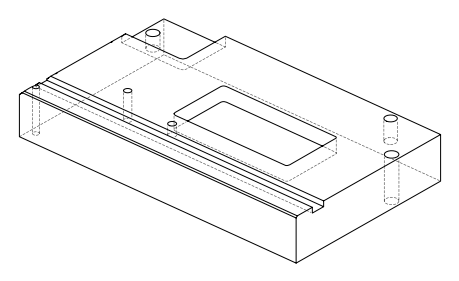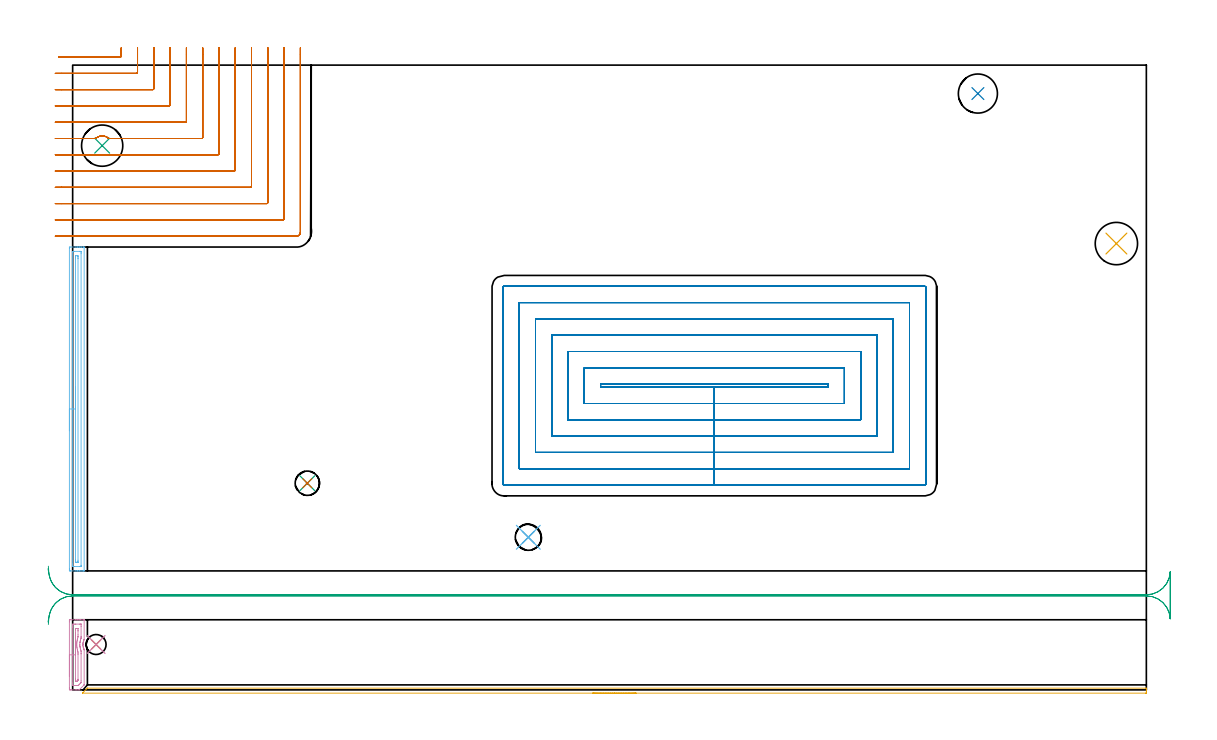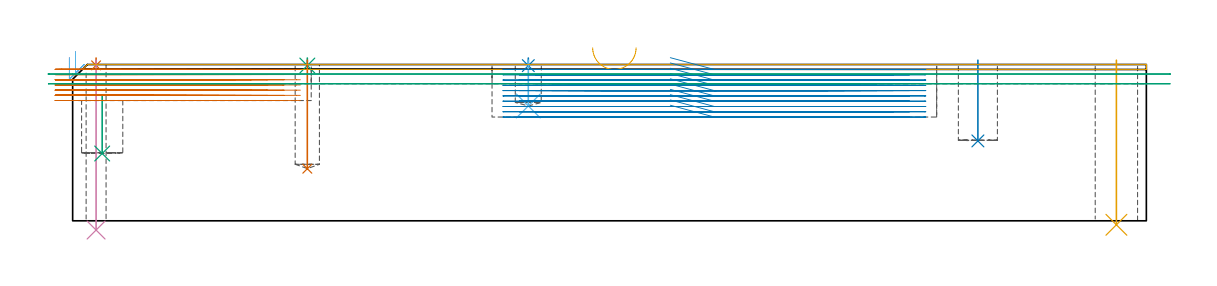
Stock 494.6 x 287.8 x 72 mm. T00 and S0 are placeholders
(PLAN: 15 operations, 9 tool changes, 93 min)
(1 SPOT_DRILL | STEP1HOLE | NXT0321_9005460120000 | 0.03 min | 2 mm3)
(2 SPOT_DRILL_1 | STEP1POCKET | NXT0321_9005460120000 | 0.03 min | 99 mm3)
(3 SPOT_DRILL_2 | STEP1POCKET_1 | NXT0321_9005460120000 | 0.03 min | 96 mm3)
(4 DRILL_THROUGH_HOLE_INTO_CENTER | STEP1HOLE | UGT0301_207 | 0.31 min | 4745 mm3)
(5 INDEXABLE_INSERT_DRILL_THROUGH_HOLE_FROM_SOLID | STEP1HOLE_1 | NXT0302_010 | 0.3 min | 21475 mm3)
(6 DRILL_BLIND_HOLE_INTO_CENTER | STEP1POCKET | NXT0301_128 | 0.09 min | 2012 mm3)
(7 DRILL_BLIND_HOLE_INTO_CENTER_1 | STEP1POCKET_1 | NXT0301_083 | 0.2 min | 4566 mm3)
(8 INDEXABLE_INSERT_DRILL_BLIND_HOLE_FROM_SOLID | STEP1POCKET_2 | NXT0302_007 | 0.15 min | 8884 mm3)
(9 INDEXABLE_INSERT_DRILL_BLIND_HOLE_FROM_SOLID_1 | STEP1POCKET_3 | NXT0302_009 | 0.11 min | 11536 mm3)
(10 AREA_MILL | FG_CHAMFER_SURFACE | UGT0205_001 | 0.95 min | 846 mm3)
(11 AREA_MILL_1 | FG_CHAMFER_SURFACE_1 | UGT0205_001 | 4.07 min | 1291 mm3)
(12 AREA_MILL_2 | FG_CHAMFER_SURFACE_2 | UGT0205_001 | 3.76 min | 3647 mm3)
(13 MILL_CORNER_NOTCH_RECTANGULAR | CORNER_NOTCH_RECTANGULAR | NXT0201_013 | Follow Part, ap 2.5, ae 75% | 21.84 min | 147937 mm3)
(14 MILL_RECTANGULAR_POCKET | POCKET_RECTANGULAR_STRAIGHT | NXT0201_013 | Follow Part, ap 2.5, ae 75% | 56.76 min | 502559 mm3)
(15 MILL_RECTANGULAR_SLOT | SLOT_RECTANGULAR | UGT0201_105 | Follow Part, ap 5.5, ae 75% | 4.36 min | 98802 mm3)
(TOOL NXT0321_9005460120000 | NC Spot Drill, 142deg, 12mm, Carbide, Uncoated | D12 PA142 FL30 Z2)
(TOOL UGT0301_207 | Twist Drill 9.2 mm | D9.2 PA118 FL80 Z2)
(TOOL NXT0302_010 | Index. Insert Drill 19.5mm [880-D1950L25-05] | D19.5 PA176 FL98 Z2)
(TOOL NXT0301_128 | Carbide Drill 12mm [861.1-1200-036A1-GP GC34] | D12 PA150 FL37.4 Z2)
(TOOL NXT0301_083 | Carbide Drill 11.2mm [860.1-1120-056A1-MM 2214] | D11.2 PA140 FL72 Z2)
(TOOL NXT0302_007 | Index. Insert Drill 18mm [880-D1800L25-05] | D18 PA176 FL90 Z2)
(TOOL NXT0302_009 | Index. Insert Drill 19mm [880-D1900L25-05] | D19 PA176 FL95 Z2)
(TOOL UGT0205_001 | Chamfer Mill 20 x 3 x 45 deg. | D20 FL50 Z2)
(TOOL NXT0201_013 | ENDMILL 10mm | D10 FL30 Z4)
(TOOL UGT0201_105 | End Mill 22 mm | D22 FL25 Z2)
(OP 1 SPOT_DRILL)
G17 G21 G94 G90
T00 M6
G54
G17 G0 G90 X10.8 Y20.9 S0 M3
G43 Z82. H0
G94 G81 G98 Z71.604 F250. R75.
G80
M5
M2
(OP 2 SPOT_DRILL_1)
G17 G21 G94 G90
T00 M6
G54
G17 G0 G90 X209.9 Y70.3 S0 M3
G43 Z82. H0
G94 G81 G98 Z71.484 F250. R75.
G80
M5
M2
(OP 3 SPOT_DRILL_2)
G17 G21 G94 G90
T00 M6
G54
G17 G0 G90 X108.1 Y95.2 S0 M3
G43 Z82. H0
G94 G81 G98 Z71.518 F250. R75.
G80
M5
M2
(OP 4 DRILL_THROUGH_HOLE_INTO_CENTER)
G17 G21 G94 G90
T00 M6
G54
G17 G0 G90 X10.8 Y20.9 S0 M3
G43 Z82. H0
G94 G73 G98 Z-4.264 F250. Q8.474 R74.
G80
M5
M2
(OP 5 INDEXABLE_INSERT_DRILL_THROUGH_HOLE_FROM_SOLID)
G17 G21 G94 G90
T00 M6
G54
G17 G0 G90 X480.8 Y205.6 S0 M3
G43 Z82. H1
G94 G81 G98 Z-1.84 F250. R74.
G80
M5
M2
(OP 6 DRILL_BLIND_HOLE_INTO_CENTER)
G17 G21 G94 G90
T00 M6
G54
G17 G0 G90 X209.9 Y70.3 S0 M3
G43 Z82. H1
G94 G81 G98 Z52.9 F250. R74.
G80
M5
M2
(OP 7 DRILL_BLIND_HOLE_INTO_CENTER_1)
G17 G21 G94 G90
T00 M6
G54
G17 G0 G90 X108.1 Y95.2 S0 M3
G43 Z82. H1
G94 G81 G98 Z24. F250. R74.
G80
M5
M2
(OP 8 INDEXABLE_INSERT_DRILL_BLIND_HOLE_FROM_SOLID)
G17 G21 G94 G90
T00 M6
G54
G17 G0 G90 X417. Y274.7 S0 M3
G43 Z82. H1
G94 G81 G98 Z36.8 F250. R74.
G80
M5
M2
(OP 9 INDEXABLE_INSERT_DRILL_BLIND_HOLE_FROM_SOLID_1)
G17 G21 G94 G90
T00 M6
G54
G17 G0 G90 X13.6 Y250.7 S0 M3
G43 Z82. H1
G94 G81 G98 Z31. F250. R57.4
G80
M5
M2
(OP 10 AREA_MILL)
G17 G21 G94 G90
T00 M6
G54
G17 G0 G90 X-1.5 Y6.15 S1061 M3
G43 Z82. H0
Z75.2
G94 G1 Y6.188 Z74.329 F250.
Y6.302 Z73.464
Y6.491 Z72.612
Y6.753 Z71.78
Y7.087 Z70.974
Y7.49 Z70.2
Y7.958 Z69.464
Y8.49 Z68.772
Y9.079 Z68.129
Y9.722 Z67.54
Y10.414 Z67.009
Y11.15 Z66.54
Y11.924 Z66.137
Y12.73 Z65.803
Y13.562 Z65.541
Y14.413 Z65.352
Y15.278 Z65.238
Y16.15 Z65.2
Y31.379
X-1.499 Y31.727 Z65.201
X-1.496 Y32.072 Z65.202
X-1.492 Y32.29 Z65.204
X-1.158 Y32.3 Z65.538
X1.463 Z68.157
X2.086 Z68.783
X2.337 Z69.034
X2.96 Z69.657
X3.211 Z69.907
X3.712 Z70.411
X5.104 Z71.803
X5.204 Y32.297 Z71.897
X5.297 Y32.29 Z71.989
X5.3 Y32.172 Z72.
Y23.271
X5.295 Y23.175 Z71.99
X5.286 Y23.144 Z71.981
X5.188 Y22.956 Z71.885
X5.129 Y22.826 Z71.826
X5.118 Y22.802 Z71.816
X4.97 Y22.419 Z71.67
X4.949 Y22.364 Z71.649
X4.832 Y21.936 Z71.529
X4.826 Y21.915 Z71.523
X4.745 Y21.473 Z71.444
X4.727 Y21.177 Z71.417
X4.722 Y21.134 Z71.415
X4.715 Y21.028 Z71.406
X4.719 Y20.954 Z71.402
Y20.905 Z71.401
Y20.878 Z71.403
X4.721 Y20.862
Y20.84
X4.722 Y20.642 Z71.413
Y20.584 Z71.415
X4.776 Y20.141 Z71.472
X4.872 Y19.694 Z71.569
X4.898 Y19.61 Z71.597
X4.958 Y19.424 Z71.656
X5.01 Y19.265 Z71.705
X5.014 Y19.254 Z71.709
X5.086 Y19.069 Z71.785
X5.095 Y19.047 Z71.794
X5.188 Y18.845 Z71.886
X5.249 Y18.728 Z71.947
X5.263 Y18.699 Z71.961
X5.297 Y18.625 Z71.986
X5.3 Y18.375 Z72.
Y2.353
X5.295 Y2.306 Z71.991
X5.275 Y2.278 Z71.972
X5.123 Y2.123 Z71.823
X3.042 Y0.042 Z69.74
X2.999 Y0.01 Z69.696
X2.96 Y0. Z69.657
X1.965 Z68.664
X1.463 Z68.158
X-0.535 Z66.163
X-1.065 Z65.63
X-1.158 Y0.002 Z65.537
X-1.491 Y0.01 Z65.203
X-1.495 Y0.229 Z65.202
X-1.499 Y0.573 Z65.201
X-1.5 Y0.921 Z65.2
Y16.15
X-0.086 Z66.614
Y29.057
X-0.085 Y29.744 Z66.615
X-0.083 Y29.947 Z66.617
X-0.079 Y30.281 Z66.621
X0.249 Y30.294 Z66.949
X0.59 Y30.298 Z67.29
X1.117 Y30.3 Z67.817
X1.463 Z68.163
X3.211 Z69.911
X3.738 Z70.438
X3.845 Y30.297 Z70.545
X3.864 Y30.295 Z70.564
X3.879 Y30.291 Z70.579
X3.88 Y30.269 Z70.58
X3.884 Y30.151 Z70.584
X3.885 Y29.947 Z70.585
X3.886 Y29.259 Z70.586
Y24.606
Y24.404
X3.884 Y24.06 Z70.584
X3.881 Y23.888 Z70.581
X3.879 Y23.804 Z70.579
X3.851 Y23.716 Z70.551
X3.684 Y23.234 Z70.384
X3.565 Y22.826 Z70.265
X3.522 Y22.667 Z70.222
X3.456 Y22.378 Z70.156
X3.388 Y22.026 Z70.088
X3.374 Y21.936 Z70.074
X3.355 Y21.788 Z70.055
X3.303 Y21.046 Z70.003
X3.302 Y20.952 Z70.002
X3.312 Y20.553 Z70.012
X3.34 Y20.156 Z70.04
X3.346 Y20.086 Z70.046
X3.356 Y20.007 Z70.056
X3.417 Y19.611 Z70.117
X3.492 Y19.265 Z70.192
X3.584 Y18.885 Z70.284
X3.749 Y18.375 Z70.449
X3.867 Y18.035 Z70.567
X3.879 Y17.694 Z70.579
X3.882 Y17.485 Z70.582
X3.885 Y16.797 Z70.585
X3.886 Y16.595 Z70.586
X3.885 Y4.133 Z70.585
X3.881 Y3.45 Z70.581
X3.879 Y3.349 Z70.579
X3.785 Y3.243 Z70.485
X3.498 Y2.95 Z70.198
X3.211 Y2.66 Z69.911
X3.058 Y2.508 Z69.758
X2.902 Y2.353 Z69.602
X2.614 Y2.075 Z69.314
X2.543 Y2.01 Z69.243
X2.452 Y2.006 Z69.152
X2.337 Y2.003 Z69.037
X1.81 Y2. Z68.51
X1.463 Z68.163
X0.59 Z67.29
X0.062 Z66.762
X-0.045 Y2.003 Z66.655
X-0.064 Y2.005 Z66.636
X-0.078 Y2.009 Z66.622
X-0.08 Y2.031 Z66.62
X-0.084 Y2.149 Z66.616
X-0.085 Y2.353 Z66.615
X-0.086 Y3.041 Z66.614
Y16.15
X1.328 Z68.028
X1.329 Y27.413 Z68.029
X1.336 Y28.167 Z68.036
X1.339 Y28.293 Z68.039
X1.463 Y28.294 Z68.163
X2.208 Y28.298 Z68.908
X2.337 Y28.295 Z69.037
X2.461 Y28.29 Z69.161
X2.466 Y28.167 Z69.166
X2.469 Y28.032 Z69.169
X2.471 Y27.277 Z69.171
X2.472 Y27.139 Z69.172
Y25.359
X2.47 Y24.606 Z69.17
X2.469 Y24.472 Z69.169
X2.465 Y24.334 Z69.165
X2.299 Y23.755 Z68.999
X2.289 Y23.716 Z68.989
X2.191 Y23.345 Z68.891
X2.122 Y23.045 Z68.822
X2.077 Y22.826 Z68.777
X1.984 Y22.295 Z68.684
X1.945 Y21.936 Z68.645
X1.913 Y21.478 Z68.613
X1.889 Y21.046 Z68.589
X1.896 Y20.605 Z68.596
X1.92 Y20.156 Z68.62
X1.972 Y19.638 Z68.672
X2.024 Y19.265 Z68.724
X2.17 Y18.546 Z68.87
X2.212 Y18.375 Z68.912
X2.337 Y17.916 Z69.037
X2.464 Y17.485 Z69.164
X2.467 Y17.353 Z69.167
X2.471 Y16.595 Z69.171
Y16.458
Y4.886
Y4.749
X2.467 Y4.475 Z69.167
X2.465 Y4.398 Z69.165
X2.454 Y4.365 Z69.154
X2.42 Y4.327 Z69.12
X2.337 Y4.237 Z69.037
X2.286 Y4.185 Z68.986
X2.233 Y4.133 Z68.933
X2.145 Y4.052 Z68.845
X2.108 Y4.019 Z68.808
X1.986 Y4.01 Z68.686
X1.725 Y4.003 Z68.425
X1.593 Y4.001 Z68.293
X1.463 Y4.005 Z68.163
X1.339 Y4.01 Z68.039
X1.334 Y4.133 Z68.034
X1.331 Y4.268 Z68.031
X1.329 Y5.023 Z68.029
Y5.161
X1.328 Y16.15 Z68.028
Y17.022 Z68.067
Y17.886 Z68.18
Y18.738 Z68.369
Y19.57 Z68.632
Y20.376 Z68.965
Y21.15 Z69.368
Y21.886 Z69.837
Y22.578 Z70.368
Y23.221 Z70.957
Y23.81 Z71.601
Y24.342 Z72.293
Y24.81 Z73.028
Y25.213 Z73.802
Y25.547 Z74.608
Y25.809 Z75.44
Y25.998 Z76.292
Y26.112 Z77.157
Y26.15 Z78.028
G0 Z82.
M5
M2
(OP 11 AREA_MILL_1)
G17 G21 G94 G90
T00 M6
G54
G17 G0 G90 X259.55 Y-1.5 S1061 M3
G43 Z82. H0
Z79.7
G94 G1 X259.512 Z78.828 F250.
X259.398 Z77.964
X259.209 Z77.112
X258.947 Z76.28
X258.613 Z75.474
X258.21 Z74.7
X257.742 Z73.964
X257.21 Z73.272
X256.621 Z72.629
X255.978 Z72.04
X255.286 Z71.508
X254.55 Z71.04
X253.776 Z70.637
X252.97 Z70.303
X252.138 Z70.041
X251.287 Z69.852
X250.422 Z69.738
X249.55 Z69.7
X4.6 Y-1.499 Z69.699
X4.534 Y-1.495 Z69.703
X4.518 Y-1.493 Z69.704
X4.567 Y-1.432 Z69.765
X6.613 Y0.613 Z71.812
X6.761 Y0.759 Z71.955
X6.805 Y0.796 Z71.989
X6.91 Y0.8 Z72.
X494.424
X494.59 Y0.797 Z71.988
X494.597 Y0.691 Z71.883
X494.6 Y0.579 Z71.778
Y0.335 Z71.535
Y-0.35 Z70.845
Y-0.692 Z70.503
X494.597 Y-1.219 Z69.977
X494.596 Y-1.491 Z69.705
X494.565 Y-1.493 Z69.704
X494.28 Y-1.5 Z69.7
X249.55
X248.678 Z69.738
X247.814 Z69.852
X246.962 Z70.041
X246.13 Z70.303
X245.324 Z70.637
X244.55 Z71.04
X243.814 Z71.508
X243.122 Z72.04
X242.479 Z72.629
X241.89 Z73.272
X241.359 Z73.964
X240.89 Z74.7
X240.487 Z75.474
X240.153 Z76.28
X239.891 Z77.112
X239.702 Z77.964
X239.588 Z78.828
X239.55 Z79.7
G0 Z82.
M5
M2
(OP 12 AREA_MILL_2)
G17 G21 G94 G90
T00 M6
G54
G17 G0 G90 X-1.5 Y119.4 S1061 M3
G43 Z82. H0
Z75.2
G94 G1 Y119.438 Z74.328 F250.
Y119.552 Z73.464
Y119.741 Z72.612
Y120.003 Z71.78
Y120.337 Z70.974
Y120.74 Z70.2
Y121.208 Z69.464
Y121.74 Z68.772
Y122.329 Z68.129
Y122.972 Z67.54
Y123.664 Z67.009
Y124.4 Z66.54
Y125.174 Z66.137
Y125.98 Z65.803
Y126.812 Z65.541
Y127.664 Z65.352
Y128.528 Z65.238
Y129.4 Z65.2
Y203.406
X-1.497 Y203.753 Z65.201
X-1.492 Y203.99 Z65.204
X-1.158 Y204. Z65.539
X1.463 Z68.158
X2.046 Z68.744
X2.337 Z69.034
X2.92 Z69.617
X3.211 Z69.906
X3.791 Z70.491
X4.084 Z70.783
X5.073 Z71.772
X5.188 Y203.998 Z71.88
X5.297 Y203.99 Z71.988
X5.3 Y203.852 Z72.
Y54.948
X5.298 Y54.81 Z71.988
X5.188 Y54.802 Z71.88
X5.072 Y54.8 Z71.771
X4.377 Z71.076
X3.791 Z70.491
X3.211 Z69.906
X2.92 Z69.617
X2.337 Z69.034
X2.046 Z68.744
X1.463 Z68.158
X-1.065 Z65.631
X-1.158 Y54.801 Z65.539
X-1.493 Y54.81 Z65.204
X-1.497 Y55.047 Z65.201
X-1.5 Y55.394 Z65.2
Y55.743
Y129.4
X-0.086 Z66.614
X-0.085 Y201.42 Z66.615
X-0.084 Y201.623 Z66.616
X-0.08 Y201.966 Z66.62
X-0.079 Y201.982 Z66.621
X-0.066 Y201.99 Z66.634
X-0.002 Y201.995 Z66.698
X0.097 Y201.998 Z66.797
X0.22 Y202. Z66.92
X0.59 Z67.29
X3.211 Z69.911
X3.715 Y201.999 Z70.415
X3.841 Y201.995 Z70.541
X3.864 Y201.991 Z70.564
X3.879 Y201.985 Z70.579
X3.88 Y201.959 Z70.58
X3.884 Y201.827 Z70.584
X3.885 Y201.623 Z70.585
X3.886 Y200.934 Z70.586
X3.885 Y57.38 Z70.585
X3.884 Y57.177 Z70.584
X3.88 Y56.834 Z70.58
X3.879 Y56.818 Z70.579
X3.866 Y56.81 Z70.566
X3.802 Y56.805 Z70.502
X3.703 Y56.802 Z70.403
X3.58 Y56.8 Z70.28
X3.211 Z69.911
X0.59 Z67.29
X0.085 Y56.801 Z66.785
X-0.041 Y56.805 Z66.659
X-0.064 Y56.809 Z66.636
X-0.079 Y56.815 Z66.621
X-0.08 Y56.841 Z66.62
X-0.084 Y56.973 Z66.616
X-0.085 Y57.177 Z66.615
X-0.086 Y57.867 Z66.614
Y129.4
X1.328 Z68.028
X1.329 Y199.085 Z68.029
X1.331 Y199.839 Z68.031
X1.333 Y199.972 Z68.033
X1.335 Y199.988 Z68.035
X1.346 Y199.991 Z68.046
X1.385 Y199.996 Z68.085
X1.463 Y199.998 Z68.163
X2.183 Y199.996 Z68.883
X2.337 Y199.99 Z69.037
X2.465 Y199.968 Z69.165
X2.468 Y199.839 Z69.168
X2.47 Y199.704 Z69.17
X2.471 Y198.948 Z69.171
X2.472 Y198.81 Z69.172
X2.471 Y59.715 Z69.171
X2.469 Y58.961 Z69.169
X2.467 Y58.828 Z69.167
X2.465 Y58.812 Z69.165
X2.454 Y58.809 Z69.154
X2.415 Y58.804 Z69.115
X2.337 Y58.802 Z69.037
X1.617 Y58.804 Z68.317
X1.463 Y58.81 Z68.163
X1.335 Y58.832 Z68.035
X1.332 Y58.961 Z68.032
X1.33 Y59.097 Z68.03
X1.329 Y59.852 Z68.029
X1.328 Y59.99 Z68.028
Y129.4
Y130.272 Z68.067
Y131.136 Z68.18
Y131.988 Z68.369
Y132.82 Z68.632
Y133.626 Z68.965
Y134.4 Z69.368
Y135.136 Z69.837
Y135.828 Z70.368
Y136.471 Z70.957
Y137.06 Z71.601
Y137.592 Z72.293
Y138.06 Z73.028
Y138.463 Z73.802
Y138.797 Z74.608
Y139.059 Z75.44
Y139.248 Z76.292
Y139.362 Z77.157
Y139.4 Z78.028
G0 Z82.
M5
M2
(OP 13 MILL_CORNER_NOTCH_RECTANGULAR)
G17 G21 G94 G90
T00 M6
G54
G17 G0 G90 X-6.363 Y291.5 S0 M3
G43 Z82.142 H0
Z69.75
G94 G1 X-3.363 F250.
X21.906 F500.
G3 X22.4 Y291.994 R0.5
G1 Y292.8
Y295.8 F250.
G0 Z82.142
X-8. Y283.997
Z69.75
G1 X-5. Y284.
X-4.917 F500.
X29.406
G3 X29.9 Y284.494 R0.5
G1 Y292.8
Y295.8 F250.
G0 Z82.142
X-8. Y276.496
Z69.75
G1 X-5. Y276.5
X-4.917 F500.
X36.905
G3 X37.4 Y276.995 R0.5
G1 Y292.8
Y295.8 F250.
G0 Z82.142
X-8. Y268.996
Z69.75
G1 X-5. Y269.
X-4.917 F500.
X44.405
G3 X44.9 Y269.495 R0.5
G1 Y292.8
Y295.8 F250.
G0 Z82.142
X-8. Y261.495
Z69.75
G1 X-5. Y261.5
X-4.917 F500.
X51.905
G3 X52.4 Y261.995 R0.5
G1 Y292.8
Y295.8 F250.
G0 Z82.142
X-8. Y253.994
Z69.75
G1 X-5. Y254.
X-4.917 F500.
X10.574
X10.877 Y254.271
G2 X16.012 Y254.492 R4.499
G1 X16.388 Y254.23
X16.635 Y254.
X59.405
G3 X59.9 Y254.495 R0.5
G1 Y292.8
Y295.8 F250.
G0 Z82.142
X-8. Y246.493
Z69.75
G1 X-5. Y246.5
X-4.917 F500.
X12.026
X15.026 F250.
G0 Z82.142
X12.196
Z69.75
G1 X15.196
X66.904 F500.
G3 X67.4 Y246.996 R0.5
G1 Y292.8
Y295.8 F250.
G0 Z82.142
X-8. Y238.992
Z69.75
G1 X-5. Y239.
X-4.917 F500.
X74.404
G3 X74.9 Y239.496 R0.5
G1 Y292.8
Y295.8 F250.
G0 Z82.142
X-8. Y231.489
Z69.75
G1 X-5. Y231.5
X-4.917 F500.
X81.904
G3 X82.4 Y231.996 R0.5
G1 Y292.8
Y295.8 F250.
G0 Z82.142
X-8. Y223.983
Z69.75
G1 X-5. Y224.
X-4.917 F500.
X89.404
G3 X89.9 Y224.496 R0.5
G1 Y292.8
Y295.8 F250.
G0 Z82.142
X-8. Y216.466
Z69.75
G1 X-5. Y216.5
X-4.917 F500.
X96.904
G3 X97.4 Y216.996 R0.5
G1 Y292.8
Y295.8 F250.
G0 Z82.142
X-7.917 Y209.
Z69.75
G1 X-4.917
X103.1 F500.
G3 X104.9 Y210.8 R1.8
G1 Y292.8
Y295.8 F250.
G0 Z82.142
X-6.363 Y291.5
Z67.358
G1 X-3.363
X21.906 F500.
G3 X22.4 Y291.994 R0.5
G1 Y292.8
Y295.8 F250.
G0 Z82.142
X-8. Y284.
Z67.358
G1 X-5.
X29.406 F500.
G3 X29.9 Y284.494 R0.5
G1 Y292.8
Y295.8 F250.
G0 Z82.142
X-8. Y276.5
Z67.358
G1 X-5.
X36.905 F500.
G3 X37.4 Y276.995 R0.5
G1 Y292.8
Y295.8 F250.
G0 Z82.142
X-8. Y269.
Z67.358
G1 X-5.
X44.405 F500.
G3 X44.9 Y269.495 R0.5
G1 Y292.8
Y295.8 F250.
G0 Z82.142
X-8. Y261.5
Z67.358
G1 X-5.
X51.905 F500.
G3 X52.4 Y261.995 R0.5
G1 Y292.8
Y295.8 F250.
G0 Z82.142
X-8. Y254.
Z67.358
G1 X-5.
X10.574 F500.
X10.877 Y254.271
G2 X16.012 Y254.492 R4.499
G1 X16.388 Y254.23
X16.635 Y254.
X51.905
X59.405
G3 X59.9 Y254.495 R0.5
G1 Y292.8
Y295.8 F250.
G0 Z82.142
X-8. Y246.5
Z67.358
G1 X-5.
X12.026 F500.
X15.026 F250.
G0 Z82.142
X12.196
Z67.358
G1 X15.196
X66.904 F500.
G3 X67.4 Y246.996 R0.5
G1 Y292.8
Y295.8 F250.
G0 Z82.142
X-8. Y239.
Z67.358
G1 X-5.
X74.404 F500.
G3 X74.9 Y239.496 R0.5
G1 Y292.8
Y295.8 F250.
G0 Z82.142
X-8. Y231.5
Z67.358
G1 X-5.
X81.904 F500.
G3 X82.4 Y231.996 R0.5
G1 Y292.8
Y295.8 F250.
G0 Z82.142
X-8. Y224.
Z67.358
G1 X-5.
X89.404 F500.
G3 X89.9 Y224.496 R0.5
G1 Y292.8
Y295.8 F250.
G0 Z82.142
X-8. Y216.5
Z67.358
G1 X-5.
X96.904 F500.
G3 X97.4 Y216.996 R0.5
G1 Y292.8
Y295.8 F250.
G0 Z82.142
X-8. Y209.
Z67.358
G1 X-5.
X103.1 F500.
G3 X104.9 Y210.8 R1.8
G1 Y292.8
Y295.8 F250.
G0 Z82.142
X-6.363 Y291.5
Z64.967
G1 X-3.363
X21.906 F500.
G3 X22.4 Y291.994 R0.5
G1 Y292.8
Y295.8 F250.
G0 Z82.142
X-8. Y284.
Z64.967
G1 X-5.
X29.406 F500.
G3 X29.9 Y284.494 R0.5
G1 Y292.8
Y295.8 F250.
G0 Z82.142
X-8. Y276.5
Z64.967
G1 X-5.
X36.905 F500.
G3 X37.4 Y276.995 R0.5
G1 Y292.8
Y295.8 F250.
G0 Z82.142
X-8. Y269.
Z64.967
G1 X-5.
X44.405 F500.
G3 X44.9 Y269.495 R0.5
G1 Y292.8
Y295.8 F250.
G0 Z82.142
X-8. Y261.5
Z64.967
G1 X-5.
X51.905 F500.
G3 X52.4 Y261.995 R0.5
G1 Y292.8
Y295.8 F250.
G0 Z82.142
X-8. Y254.
Z64.967
G1 X-5.
X10.574 F500.
X10.877 Y254.271
G2 X16.012 Y254.492 R4.499
G1 X16.388 Y254.23
X16.635 Y254.
X51.905
X59.405
G3 X59.9 Y254.495 R0.5
G1 Y292.8
Y295.8 F250.
G0 Z82.142
X-8. Y246.5
Z64.967
G1 X-5.
X12.026 F500.
X15.026 F250.
G0 Z82.142
X12.196
Z64.967
G1 X15.196
X66.904 F500.
G3 X67.4 Y246.996 R0.5
G1 Y292.8
Y295.8 F250.
G0 Z82.142
X-8. Y239.
Z64.967
G1 X-5.
X74.404 F500.
G3 X74.9 Y239.496 R0.5
G1 Y292.8
Y295.8 F250.
G0 Z82.142
X-8. Y231.5
Z64.967
G1 X-5.
X81.904 F500.
G3 X82.4 Y231.996 R0.5
G1 Y292.8
Y295.8 F250.
G0 Z82.142
X-8. Y224.
Z64.967
G1 X-5.
X89.404 F500.
G3 X89.9 Y224.496 R0.5
G1 Y292.8
Y295.8 F250.
G0 Z82.142
X-8. Y216.5
Z64.967
G1 X-5.
X96.904 F500.
G3 X97.4 Y216.996 R0.5
G1 Y292.8
Y295.8 F250.
G0 Z82.142
X-8. Y209.
Z64.967
G1 X-5.
X103.1 F500.
G3 X104.9 Y210.8 R1.8
G1 Y292.8
Y295.8 F250.
G0 Z82.142
X-6.363 Y291.5
Z62.575
G1 X-3.363
X21.906 F500.
G3 X22.4 Y291.994 R0.5
G1 Y292.8
Y295.8 F250.
G0 Z82.142
X-8. Y284.
Z62.575
G1 X-5.
X29.406 F500.
G3 X29.9 Y284.494 R0.5
G1 Y292.8
Y295.8 F250.
G0 Z82.142
X-8. Y276.5
Z62.575
G1 X-5.
X36.905 F500.
G3 X37.4 Y276.995 R0.5
G1 Y292.8
Y295.8 F250.
G0 Z82.142
X-8. Y269.
Z62.575
G1 X-5.
X44.405 F500.
G3 X44.9 Y269.495 R0.5
G1 Y292.8
Y295.8 F250.
G0 Z82.142
X-8. Y261.5
Z62.575
G1 X-5.
X51.905 F500.
G3 X52.4 Y261.995 R0.5
G1 Y292.8
Y295.8 F250.
G0 Z82.142
X-8. Y254.
Z62.575
G1 X-5.
X10.574 F500.
X10.878 Y254.271
G2 X16.012 Y254.492 R4.499
G1 X16.388 Y254.23
X16.635 Y254.
X59.405
G3 X59.9 Y254.495 R0.5
G1 Y292.8
Y295.8 F250.
G0 Z82.142
X-8. Y246.5
Z62.575
G1 X-5.
X12.026 F500.
X15.026 F250.
G0 Z82.142
X12.196
Z62.575
G1 X15.196
X66.904 F500.
G3 X67.4 Y246.996 R0.5
G1 Y292.8
Y295.8 F250.
G0 Z82.142
X-8. Y239.
Z62.575
G1 X-5.
X74.404 F500.
G3 X74.9 Y239.496 R0.5
G1 Y292.8
Y295.8 F250.
G0 Z82.142
X-8. Y231.5
Z62.575
G1 X-5.
X81.904 F500.
G3 X82.4 Y231.996 R0.5
G1 Y292.8
Y295.8 F250.
G0 Z82.142
X-8. Y224.
Z62.575
G1 X-5.
X89.404 F500.
G3 X89.9 Y224.496 R0.5
G1 Y292.8
Y295.8 F250.
G0 Z82.142
X-8. Y216.5
Z62.575
G1 X-5.
X96.904 F500.
G3 X97.4 Y216.996 R0.5
G1 Y292.8
Y295.8 F250.
G0 Z82.142
X-8. Y209.
Z62.575
G1 X-5.
X103.1 F500.
G3 X104.9 Y210.8 R1.8
G1 Y292.8
Y295.8 F250.
G0 Z82.142
X-6.363 Y291.5
Z60.183
G1 X-3.363
X21.906 F500.
G3 X22.4 Y291.994 R0.5
G1 Y292.8
Y295.8 F250.
G0 Z82.142
X-8. Y284.
Z60.183
G1 X-5.
X29.406 F500.
G3 X29.9 Y284.494 R0.5
G1 Y292.8
Y295.8 F250.
G0 Z82.142
X-8. Y276.5
Z60.183
G1 X-5.
X36.905 F500.
G3 X37.4 Y276.995 R0.5
G1 Y292.8
Y295.8 F250.
G0 Z82.142
X-8. Y269.
Z60.183
G1 X-5.
X44.405 F500.
G3 X44.9 Y269.495 R0.5
G1 Y292.8
Y295.8 F250.
G0 Z82.142
X-8. Y261.5
Z60.183
G1 X-5.
X51.905 F500.
G3 X52.4 Y261.995 R0.5
G1 Y292.8
Y295.8 F250.
G0 Z82.142
X-8. Y254.
Z60.183
G1 X-5.
X10.575 F500.
X10.881 Y254.273
G2 X13.157 Y255.169 R4.499
X16.012 Y254.492 R4.499
G1 X16.388 Y254.23
X16.635 Y254.
X59.405
G3 X59.9 Y254.495 R0.5
G1 Y292.8
Y295.8 F250.
G0 Z82.142
X-8. Y246.5
Z60.183
G1 X-5.
X12.026 F500.
X15.026 F250.
G0 Z82.142
X12.196
Z60.183
G1 X15.196
X66.904 F500.
G3 X67.4 Y246.996 R0.5
G1 Y292.8
Y295.8 F250.
G0 Z82.142
X-8. Y239.
Z60.183
G1 X-5.
X74.404 F500.
G3 X74.9 Y239.496 R0.5
G1 Y292.8
Y295.8 F250.
G0 Z82.142
X-8. Y231.5
Z60.183
G1 X-5.
X81.904 F500.
G3 X82.4 Y231.996 R0.5
G1 Y292.8
Y295.8 F250.
G0 Z82.142
X-8. Y224.
Z60.183
G1 X-5.
X89.404 F500.
G3 X89.9 Y224.496 R0.5
G1 Y292.8
Y295.8 F250.
G0 Z82.142
X-8. Y216.5
Z60.183
G1 X-5.
X96.904 F500.
G3 X97.4 Y216.996 R0.5
G1 Y292.8
Y295.8 F250.
G0 Z82.142
X-8. Y209.
Z60.183
G1 X-5.
X103.1 F500.
G3 X104.9 Y210.8 R1.8
G1 Y292.8
Y295.8 F250.
G0 Z82.142
X-6.363 Y291.5
Z57.792
G1 X-3.363
X21.906 F500.
G3 X22.4 Y291.994 R0.5
G1 Y292.8
Y295.8 F250.
G0 Z82.142
X-8. Y284.
Z57.792
G1 X-5.
X29.406 F500.
G3 X29.9 Y284.494 R0.5
G1 Y292.8
Y295.8 F250.
G0 Z82.142
X-8. Y276.5
Z57.792
G1 X-5.
X36.905 F500.
G3 X37.4 Y276.995 R0.5
G1 Y292.8
Y295.8 F250.
G0 Z82.142
X-8. Y269.
Z57.792
G1 X-5.
X44.405 F500.
G3 X44.9 Y269.495 R0.5
G1 Y292.8
Y295.8 F250.
G0 Z82.142
X-8. Y261.5
Z57.792
G1 X-5.
X51.905 F500.
G3 X52.4 Y261.995 R0.5
G1 Y292.8
Y295.8 F250.
G0 Z82.142
X-8. Y254.
Z57.792
G1 X-5.
X10.575 F500.
X10.881 Y254.273
G2 X15.054 Y254.95 R4.499
X16.012 Y254.492 R4.499
G1 X16.388 Y254.23
X16.635 Y254.
X59.405
G3 X59.9 Y254.495 R0.5
G1 Y292.8
Y295.8 F250.
G0 Z82.142
X-8. Y246.5
Z57.792
G1 X-5.
X12.026 F500.
X15.026 F250.
G0 Z82.142
X12.196
Z57.792
G1 X15.196
X66.904 F500.
G3 X67.4 Y246.996 R0.5
G1 Y292.8
Y295.8 F250.
G0 Z82.142
X-8. Y239.
Z57.792
G1 X-5.
X74.404 F500.
G3 X74.9 Y239.496 R0.5
G1 Y292.8
Y295.8 F250.
G0 Z82.142
X-8. Y231.5
Z57.792
G1 X-5.
X81.904 F500.
G3 X82.4 Y231.996 R0.5
G1 Y292.8
Y295.8 F250.
G0 Z82.142
X-8. Y224.
Z57.792
G1 X-5.
X89.404 F500.
G3 X89.9 Y224.496 R0.5
G1 Y292.8
Y295.8 F250.
G0 Z82.142
X-8. Y216.5
Z57.792
G1 X-5.
X96.904 F500.
G3 X97.4 Y216.996 R0.5
G1 Y292.8
Y295.8 F250.
G0 Z82.142
X-8. Y209.
Z57.792
G1 X-5.
X103.1 F500.
G3 X104.9 Y210.8 R1.8
G1 Y292.8
Y295.8 F250.
G0 Z82.142
X-6.363 Y291.5
Z55.4
G1 X-3.363
X21.906 F500.
G3 X22.4 Y291.994 R0.5
G1 Y292.8
Y295.8 F250.
G0 Z82.142
X-8. Y284.
Z55.4
G1 X-5.
X29.406 F500.
G3 X29.9 Y284.494 R0.5
G1 Y292.8
Y295.8 F250.
G0 Z82.142
X-8. Y276.5
Z55.4
G1 X-5.
X36.905 F500.
G3 X37.4 Y276.995 R0.5
G1 Y292.8
Y295.8 F250.
G0 Z82.142
X-8. Y269.
Z55.4
G1 X-5.
X44.405 F500.
G3 X44.9 Y269.495 R0.5
G1 Y292.8
Y295.8 F250.
G0 Z82.142
X-8. Y261.5
Z55.4
G1 X-5.
X51.905 F500.
G3 X52.4 Y261.995 R0.5
G1 Y292.8
Y295.8 F250.
G0 Z82.142
X-8. Y254.
Z55.4
G1 X-5.
X10.574 F500.
X10.877 Y254.271
G2 X16.012 Y254.492 R4.499
G1 X16.388 Y254.23
X16.635 Y254.
X59.405
G3 X59.9 Y254.495 R0.5
G1 Y292.8
Y295.8 F250.
G0 Z82.142
X-8. Y246.5
Z55.4
G1 X-5.
X12.026 F500.
X15.026 F250.
G0 Z82.142
X12.196
Z55.4
G1 X15.196
X66.904 F500.
G3 X67.4 Y246.996 R0.5
G1 Y292.8
Y295.8 F250.
G0 Z82.142
X-8. Y239.
Z55.4
G1 X-5.
X74.404 F500.
G3 X74.9 Y239.496 R0.5
G1 Y292.8
Y295.8 F250.
G0 Z82.142
X-8. Y231.5
Z55.4
G1 X-5.
X81.904 F500.
G3 X82.4 Y231.996 R0.5
G1 Y292.8
Y295.8 F250.
G0 Z82.142
X-8. Y224.
Z55.4
G1 X-5.
X89.404 F500.
G3 X89.9 Y224.496 R0.5
G1 Y292.8
Y295.8 F250.
G0 Z82.142
X-8. Y216.5
Z55.4
G1 X-5.
X96.904 F500.
G3 X97.4 Y216.996 R0.5
G1 Y292.8
Y295.8 F250.
G0 Z82.142
X-8. Y209.
Z55.4
G1 X-5.
X103.1 F500.
G3 X104.9 Y210.8 R1.8
G1 Y292.8
Y295.8 F250.
G0 Z82.142
M5
M2
(OP 14 MILL_RECTANGULAR_POCKET)
G17 G21 G94 G90
T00 M6
G54
G17 G0 G90 X275.319 Y139.4 S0 M3
G43 Z82.142 H0
Z75.142
G94 G1 X295.6 Z69.708 F250.
X348. F500.
Y140.9
X243.2
Y139.4
X295.6
Y131.9
X355.5
Y148.4
X235.7
Y131.9
X295.6
Y124.4
X363.
Y155.9
X228.2
Y124.4
X295.6
Y116.9
X370.5
Y163.4
X220.7
Y116.9
X295.6
Y109.4
X378.
Y170.9
X213.2
Y109.4
X295.6
Y101.9
X385.5
Y178.4
X205.7
Y101.9
X295.6
Y94.4
X392.6
G3 X393. Y94.8 R0.4
G1 Y185.5
G3 X392.6 Y185.9 R0.4
G1 X198.6
G3 X198.2 Y185.5 R0.4
G1 Y94.8
G3 X198.6 Y94.4 R0.4
G1 X295.6
X296.6
G0 X275.319 Y139.4 Z72.708
G1 X295.6 Z67.273 F250.
X348. F500.
Y140.9
X243.2
Y139.4
X295.6
Y131.9
X355.5
Y148.4
X235.7
Y131.9
X295.6
Y124.4
X363.
Y155.9
X228.2
Y124.4
X295.6
Y116.9
X370.5
Y163.4
X220.7
Y116.9
X295.6
Y109.4
X378.
Y170.9
X213.2
Y109.4
X295.6
Y101.9
X385.5
Y178.4
X205.7
Y101.9
X295.6
Y94.4
X392.6
G3 X393. Y94.8 R0.4
G1 Y185.5
G3 X392.6 Y185.9 R0.4
G1 X198.6
G3 X198.2 Y185.5 R0.4
G1 Y94.8
G3 X198.6 Y94.4 R0.4
G1 X295.6
X296.6
G0 X275.319 Y139.4 Z70.273
G1 X295.6 Z64.839 F250.
X348. F500.
Y140.9
X243.2
Y139.4
X295.6
Y131.9
X355.5
Y148.4
X235.7
Y131.9
X295.6
Y124.4
X363.
Y155.9
X228.2
Y124.4
X295.6
Y116.9
X370.5
Y163.4
X220.7
Y116.9
X295.6
Y109.4
X378.
Y170.9
X213.2
Y109.4
X295.6
Y101.9
X385.5
Y178.4
X205.7
Y101.9
X295.6
Y94.4
X392.6
G3 X393. Y94.8 R0.4
G1 Y185.5
G3 X392.6 Y185.9 R0.4
G1 X198.6
G3 X198.2 Y185.5 R0.4
G1 Y94.8
G3 X198.6 Y94.4 R0.4
G1 X295.6
X296.6
G0 X275.319 Y139.4 Z67.839
G1 X295.6 Z62.405 F250.
X348. F500.
Y140.9
X243.2
Y139.4
X295.6
Y131.9
X355.5
Y148.4
X235.7
Y131.9
X295.6
Y124.4
X363.
Y155.9
X228.2
Y124.4
X295.6
Y116.9
X370.5
Y163.4
X220.7
Y116.9
X295.6
Y109.4
X378.
Y170.9
X213.2
Y109.4
X295.6
Y101.9
X385.5
Y178.4
X205.7
Y101.9
X295.6
Y94.4
X392.6
G3 X393. Y94.8 R0.4
G1 Y185.5
G3 X392.6 Y185.9 R0.4
G1 X198.6
G3 X198.2 Y185.5 R0.4
G1 Y94.8
G3 X198.6 Y94.4 R0.4
G1 X295.6
X296.6
G0 X275.319 Y139.4 Z65.405
G1 X295.6 Z59.971 F250.
X348. F500.
Y140.9
X243.2
Y139.4
X295.6
Y131.9
X355.5
Y148.4
X235.7
Y131.9
X295.6
Y124.4
X363.
Y155.9
X228.2
Y124.4
X295.6
Y116.9
X370.5
Y163.4
X220.7
Y116.9
X295.6
Y109.4
X378.
Y170.9
X213.2
Y109.4
X295.6
Y101.9
X385.5
Y178.4
X205.7
Y101.9
X295.6
Y94.4
X392.6
G3 X393. Y94.8 R0.4
G1 Y185.5
G3 X392.6 Y185.9 R0.4
G1 X198.6
G3 X198.2 Y185.5 R0.4
G1 Y94.8
G3 X198.6 Y94.4 R0.4
G1 X295.6
X296.6
G0 X275.319 Y139.4 Z62.971
G1 X295.6 Z57.537 F250.
X348. F500.
Y140.9
X243.2
Y139.4
X295.6
Y131.9
X355.5
Y148.4
X235.7
Y131.9
X295.6
Y124.4
X363.
Y155.9
X228.2
Y124.4
X295.6
Y116.9
X370.5
Y163.4
X220.7
Y116.9
X295.6
Y109.4
X378.
Y170.9
X213.2
Y109.4
X295.6
Y101.9
X385.5
Y178.4
X205.7
Y101.9
X295.6
Y94.4
X392.6
G3 X393. Y94.8 R0.4
G1 Y185.5
G3 X392.6 Y185.9 R0.4
G1 X198.6
G3 X198.2 Y185.5 R0.4
G1 Y94.8
G3 X198.6 Y94.4 R0.4
G1 X295.6
X296.6
G0 X275.319 Y139.4 Z60.537
G1 X295.6 Z55.103 F250.
X348. F500.
Y140.9
X243.2
Y139.4
X295.6
Y131.9
X355.5
Y148.4
X235.7
Y131.9
X295.6
Y124.4
X363.
Y155.9
X228.2
Y124.4
X295.6
Y116.9
X370.5
Y163.4
X220.7
Y116.9
X295.6
Y109.4
X378.
Y170.9
X213.2
Y109.4
X295.6
Y101.9
X385.5
Y178.4
X205.7
Y101.9
X295.6
Y94.4
X392.6
G3 X393. Y94.8 R0.4
G1 Y185.5
G3 X392.6 Y185.9 R0.4
G1 X198.6
G3 X198.2 Y185.5 R0.4
G1 Y94.8
G3 X198.6 Y94.4 R0.4
G1 X295.6
X296.6
G0 X275.319 Y139.4 Z58.103
G1 X295.6 Z52.668 F250.
X348. F500.
Y140.9
X243.2
Y139.4
X295.6
Y131.9
X355.5
Y148.4
X235.7
Y131.9
X295.6
Y124.4
X363.
Y155.9
X228.2
Y124.4
X295.6
Y116.9
X370.5
Y163.4
X220.7
Y116.9
X295.6
Y109.4
X378.
Y170.9
X213.2
Y109.4
X295.6
Y101.9
X385.5
Y178.4
X205.7
Y101.9
X295.6
Y94.4
X392.6
G3 X393. Y94.8 R0.4
G1 Y185.5
G3 X392.6 Y185.9 R0.4
G1 X198.6
G3 X198.2 Y185.5 R0.4
G1 Y94.8
G3 X198.6 Y94.4 R0.4
G1 X295.6
X296.6
G0 X275.319 Y139.4 Z55.668
G1 X295.6 Z50.234 F250.
X348. F500.
Y140.9
X243.2
Y139.4
X295.6
Y131.9
X355.5
Y148.4
X235.7
Y131.9
X295.6
Y124.4
X363.
Y155.9
X228.2
Y124.4
X295.6
Y116.9
X370.5
Y163.4
X220.7
Y116.9
X295.6
Y109.4
X378.
Y170.9
X213.2
Y109.4
X295.6
Y101.9
X385.5
Y178.4
X205.7
Y101.9
X295.6
Y94.4
X392.6
G3 X393. Y94.8 R0.4
G1 Y185.5
G3 X392.6 Y185.9 R0.4
G1 X198.6
G3 X198.2 Y185.5 R0.4
G1 Y94.8
G3 X198.6 Y94.4 R0.4
G1 X295.6
X296.6
G0 X275.319 Y139.4 Z53.234
G1 X295.6 Z47.8 F250.
X348. F500.
Y140.9
X243.2
Y139.4
X295.6
Y131.9
X355.5
Y148.4
X235.7
Y131.9
X295.6
Y124.4
X363.
Y155.9
X228.2
Y124.4
X295.6
Y116.9
X370.5
Y163.4
X220.7
Y116.9
X295.6
Y109.4
X378.
Y170.9
X213.2
Y109.4
X295.6
Y101.9
X385.5
Y178.4
X205.7
Y101.9
X295.6
Y94.4
X392.6
G3 X393. Y94.8 R0.4
G1 Y185.5
G3 X392.6 Y185.9 R0.4
G1 X198.6
G3 X198.2 Y185.5 R0.4
G1 Y94.8
G3 X198.6 Y94.4 R0.4
G1 X295.6
X296.6
G0 Z82.142
M5
M2
(OP 15 MILL_RECTANGULAR_SLOT)
G17 G21 G94 G90
T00 M6
G54
G17 G0 G90 X-11.354 Y31.255 S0 M3
G43 Z82.142 H0
Z67.621
G94 G1 X-10.833 Y34.209 F250.
G2 X0. Y43.3 R11. F500.
G1 X494.6
G2 X505.59 Y32.769 R11.
G1 X505.6
Y54.331
X505.59
G2 X494.6 Y43.8 R11.
G1 X0.
G2 X-10.828 Y52.865 R11.
G1 X-11.356 Y55.818 F250.
G0 X-11.191 Y30.12 Z63.1
G1 X-10.97 Y33.112
G2 X0. Y43.3 R11. F500.
G1 X494.6
G2 X505.59 Y32.769 R11.
G1 Y54.331
G2 X494.6 Y43.8 R11.
G1 X0.
G2 X-10.97 Y53.988 R11.
G1 X-11.191 Y56.98 F250.
G0 Z82.142
M5
M2
